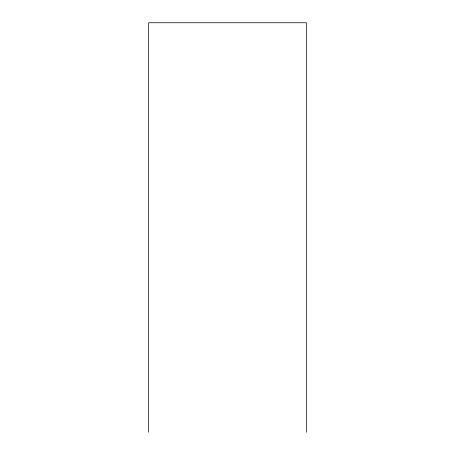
<?xml version="1.0" encoding="UTF-8"?>
<svg xmlns="http://www.w3.org/2000/svg" width="455" height="455" viewBox="0 0 455 455"><rect width="100%" height="100%" fill="white"/><g stroke="black" fill="none" stroke-linecap="round" stroke-linejoin="round"><path stroke-width="0.68" d="M306.403 432.25L306.403 22.75L148.597 22.75L148.597 432.25"/></g></svg>
